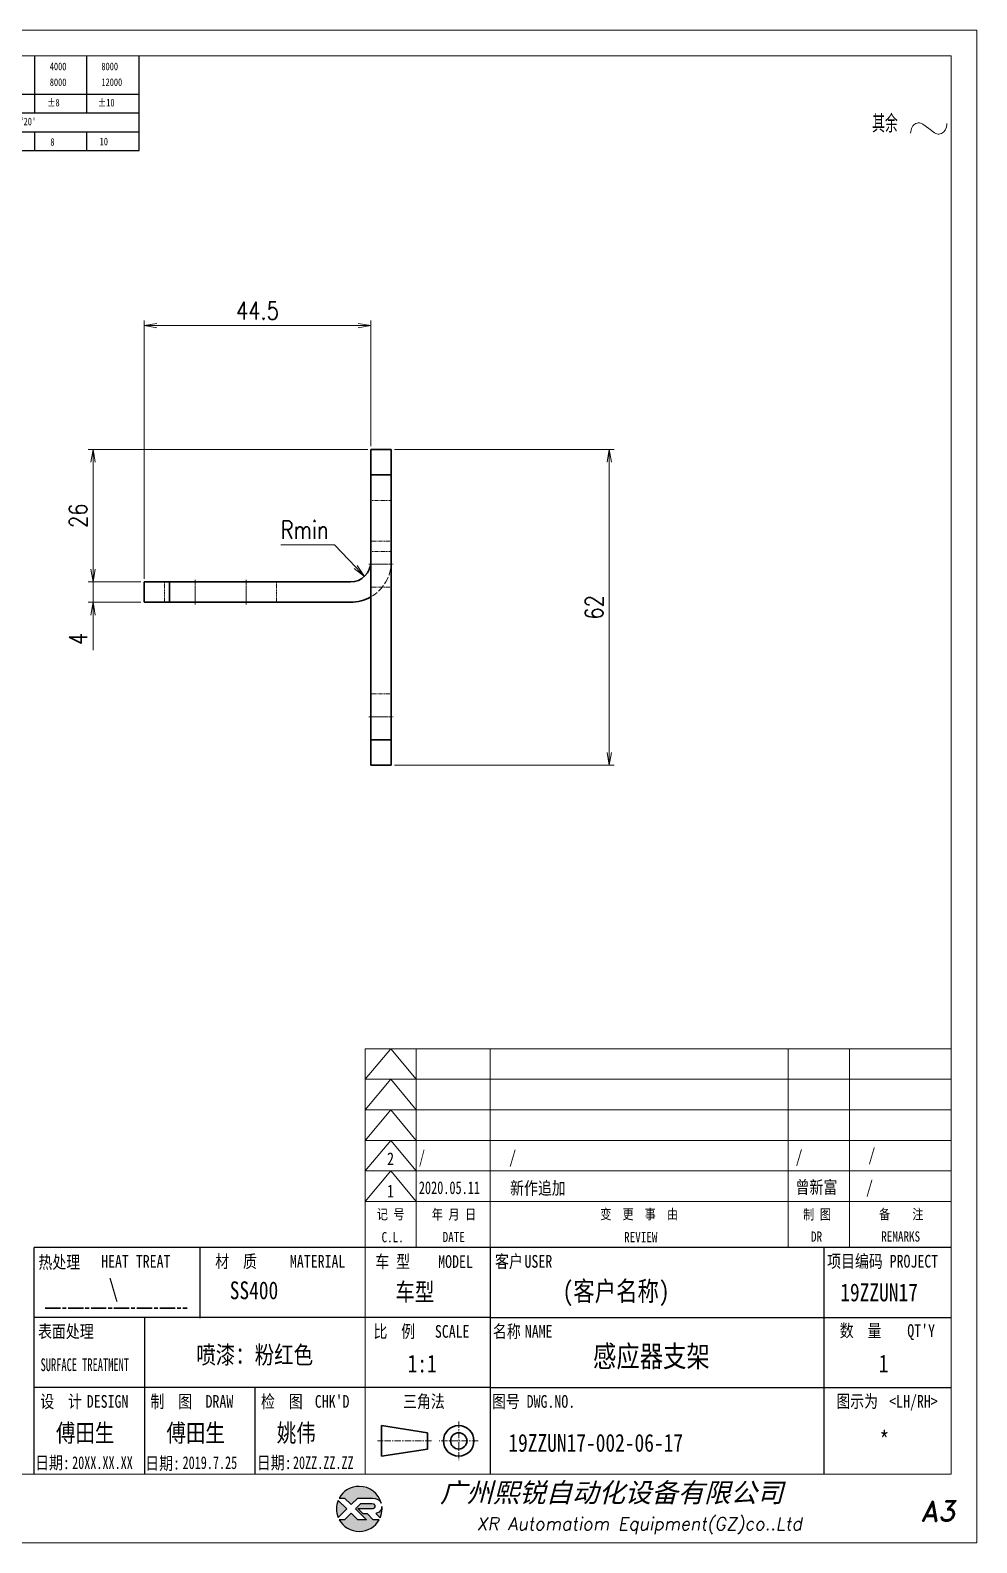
# Model space of a CAD drawing. Header units: millimetres. Extents: x 53130 to 124945, y -23470 to -1811.
# Drawn here: x 55950.3 to 56136.1, y -2526.1 to -2229.1 of the extents above; entities that cross this region are included whole.
import ezdxf
from ezdxf.enums import TextEntityAlignment as Align

# ---------------------------------------------------------------- set-up
doc = ezdxf.new("R2010")
doc.units = ezdxf.units.MM
doc.header["$LTSCALE"] = 0.5
for name, pattern in [('AM_ISO02W050x2', [3.75, 3, -0.75]), ('AM_ISO08W050x2', [9, 6, -0.75, 1.5, -0.75]), ('CENTER', [2, 1.25, -0.25, 0.25, -0.25]), ('DOT2', [0.125, 0, -0.125])]:
    doc.linetypes.add(name, pattern=pattern)
for name, color, linetype in [('DIM', 3, 'Continuous'), ('layer 1', 7, 'Continuous'), ('图\\M+19E79\\M+195B6\\M+18E9A', 7, 'Continuous'), ('图号', 7, 'Continuous'), ('图名', 7, 'Continuous'), ('数量', 7, 'Continuous'), ('材质', 7, 'Continuous'), ('表面处理', 7, 'Continuous'), ('车型', 7, 'Continuous')]:
    doc.layers.add(name, color=color, linetype=linetype)
for name, color, linetype, lineweight in [('中心线', 2, 'AM_ISO08W050x2', 18), ('图框', 7, 'Continuous', 18), ('标注线', 3, 'Continuous', 18), ('热处理', 7, 'Continuous', 20), ('粗实线', 7, 'Continuous', 35), ('粗点划线', 6, 'AM_ISO08W050x2', 35), ('虚线', 1, 'AM_ISO02W050x2', 18)]:
    doc.layers.add(name, color=color, linetype=linetype, lineweight=lineweight)
doc.layers.add('打印', color=7, linetype='Continuous', lineweight=15, plot=False)
doc.layers.add('打印-禁用', color=7, linetype='Continuous', lineweight=15, plot=False)
doc.styles.add('DIM', font='romans.shx', dxfattribs={"width": 0.8, "bigfont": 'bigfont.shx'})
doc.styles.add('STYLE1', font='')
doc.styles.add('国标', font='simfang.ttf', dxfattribs={"width": 0.8})
doc.styles.add('机械长仿宋', font='gbenor.shx', dxfattribs={"height": 1, "bigfont": 'gbcbig.shx'})
doc.styles.add('标题\\M+18E9A', font='romand.shx', dxfattribs={"oblique": 10, "bigfont": 'bigfont.shx'})
doc.styles.get('STYLE1').set_extended_font_data('SimSun')
doc.dimstyles.new('XR 1-1$0', dxfattribs={"dimtxt": 3.5, "dimasz": 2.5, "dimexe": 1, "dimexo": 0.625, "dimgap": 1.2, "dimtad": 1, "dimzin": 9, "dimdsep": 46, "dimtxsty": 'DIM', "dimblk": 'OPEN', "dimcen": 0, "dimclrd": 8, "dimclre": 8, "dimclrt": 2, "dimazin": 2, "dimtfac": 0.5, "dimtmove": 0, "dimatfit": 3, "dimldrblk": 'OPEN', "dimfxl": 0, "dimtolj": 2, "dimlwd": 18, "dimlwe": 18, "dimarcsym": 0})
doc.dimstyles.new('XR 1-1$4', dxfattribs={"dimtxt": 3.5, "dimasz": 2.5, "dimexe": 1, "dimexo": 0.625, "dimgap": 1.2, "dimtad": 1, "dimtoh": 1, "dimdsep": 46, "dimtxsty": 'DIM', "dimblk": 'OPEN', "dimcen": 0, "dimclrd": 8, "dimclre": 8, "dimclrt": 2, "dimazin": 2, "dimtfac": 0.5, "dimtofl": 0, "dimtmove": 0, "dimatfit": 3, "dimldrblk": 'OPEN', "dimfxl": 0, "dimtolj": 2, "dimlwd": 18, "dimlwe": 18, "dimarcsym": 0})

# ---------------------------------------------------------------- blocks, each defined once
blk = doc.blocks.new('XR')
at = {"true_color": 0xfc8000}
h = blk.add_hatch(color=30, dxfattribs=at)
h.set_gradient(color1=(252, 128, 0), rotation=240, one_color=1, tint=1, name='INVCURVED')
edge = h.paths.add_edge_path()
edge.add_spline(control_points=[(-434.18, -5928.47), (-433.9, -5928.74), (-433.63, -5929.01), (-433.63, -5929.01), (-433.63, -5929.01), (-433.63, -5929.01), (-433.36, -5928.74), (-433.09, -5928.47)], knot_values=[0.5625, 0.5625, 0.5625, 0.5625, 0.625, 0.625, 0.625, 0.625, 0.6875, 0.6875, 0.6875, 0.6875], degree=3, periodic=0)
edge.add_spline(control_points=[(-433.09, -5928.47), (-432.82, -5928.2), (-432.54, -5927.93), (-432.54, -5927.93), (-432.54, -5927.93), (-432.54, -5927.93), (-432.04, -5927.93), (-431.53, -5927.93)], knot_values=[0.4375, 0.4375, 0.4375, 0.4375, 0.5, 0.5, 0.5, 0.5, 0.5625, 0.5625, 0.5625, 0.5625], degree=3, periodic=0)
edge.add_spline(control_points=[(-431.53, -5927.93), (-431.03, -5927.93), (-430.52, -5927.93), (-430.52, -5927.93), (-430.52, -5927.93), (-430, -5927.93), (-429.43, -5927.96), (-429.01, -5928.33)], knot_values=[0.25, 0.25, 0.25, 0.25, 0.3125, 0.3125, 0.3125, 0.3125, 0.4375, 0.4375, 0.4375, 0.4375], degree=3, periodic=0)
edge.add_spline(control_points=[(-429.01, -5928.33), (-428.88, -5928.44), (-428.78, -5928.59), (-428.71, -5928.75)], knot_values=[0.125, 0.125, 0.125, 0.125, 0.25, 0.25, 0.25, 0.25], degree=3, periodic=0)
edge.add_spline(control_points=[(-428.71, -5928.75), (-429.13, -5927.18), (-430.58, -5926.02), (-432.31, -5926.02)], knot_values=[0, 0, 0, 0, 0.125, 0.125, 0.125, 0.125], degree=3, periodic=0)
edge.add_spline(control_points=[(-432.31, -5926.02), (-433.72, -5926.02), (-434.94, -5926.79), (-435.58, -5927.93)], knot_values=[0.875, 0.875, 0.875, 0.875, 1, 1, 1, 1], degree=3, periodic=0)
edge.add_spline(control_points=[(-435.58, -5927.93), (-435.58, -5927.93), (-434.72, -5927.93), (-434.72, -5927.93), (-434.72, -5927.93), (-434.72, -5927.93), (-434.45, -5928.2), (-434.18, -5928.47)], knot_values=[0.6875, 0.6875, 0.6875, 0.6875, 0.8125, 0.8125, 0.8125, 0.8125, 0.875, 0.875, 0.875, 0.875], degree=3, periodic=0)
edge = h.paths.add_edge_path()
edge.add_spline(control_points=[(-434.79, -5929.26), (-435.04, -5929.02), (-435.34, -5928.72), (-435.54, -5928.53)], knot_values=[0.562504, 0.562504, 0.562504, 0.562504, 0.656252, 0.656252, 0.656252, 0.656252], degree=3, periodic=0)
edge.add_spline(control_points=[(-435.54, -5928.53), (-435.67, -5928.4), (-435.76, -5928.31), (-435.76, -5928.31), (-435.76, -5928.31), (-435.94, -5928.74), (-436.03, -5929.21), (-436.03, -5929.71)], knot_values=[0.25, 0.25, 0.25, 0.25, 0.312504, 0.312504, 0.312504, 0.312504, 0.562504, 0.562504, 0.562504, 0.562504], degree=3, periodic=0)
edge.add_spline(control_points=[(-436.03, -5929.71), (-436.03, -5930.2), (-435.94, -5930.67), (-435.76, -5931.1), (-435.76, -5931.1), (-435.4, -5930.75), (-435.05, -5930.4)], knot_values=[0.874998, 0.874998, 0.874998, 0.874998, 1.124998, 1.124998, 1.124998, 1.25, 1.25, 1.25, 1.25], degree=3, periodic=0)
edge.add_spline(control_points=[(-435.05, -5930.4), (-434.7, -5930.05), (-434.34, -5929.71), (-434.34, -5929.71), (-434.34, -5929.71), (-434.34, -5929.71), (-434.34, -5929.71), (-434.34, -5929.71)], knot_values=[0.749878, 0.749878, 0.749878, 0.749878, 0.874875, 0.874875, 0.874875, 0.874875, 0.874998, 0.874998, 0.874998, 0.874998], degree=3, periodic=0)
edge.add_spline(control_points=[(-434.34, -5929.71), (-434.34, -5929.71), (-434.34, -5929.71), (-434.34, -5929.71)], knot_values=[0.749634, 0.749634, 0.749634, 0.749634, 0.749817, 0.749817, 0.749817, 0.749817], degree=3, periodic=0)
edge.add_spline(control_points=[(-434.35, -5929.7), (-434.35, -5929.7), (-434.35, -5929.7), (-434.35, -5929.7)], knot_values=[0.738281, 0.738281, 0.738281, 0.738281, 0.742188, 0.742188, 0.742188, 0.742188], degree=3, periodic=0)
edge.add_spline(control_points=[(-434.35, -5929.7), (-434.36, -5929.69), (-434.37, -5929.68), (-434.38, -5929.67)], knot_values=[0.726563, 0.726563, 0.726563, 0.726563, 0.738281, 0.738281, 0.738281, 0.738281], degree=3, periodic=0)
edge.add_spline(control_points=[(-434.38, -5929.67), (-434.38, -5929.66), (-434.39, -5929.65), (-434.4, -5929.65)], knot_values=[0.718751, 0.718751, 0.718751, 0.718751, 0.726563, 0.726563, 0.726563, 0.726563], degree=3, periodic=0)
edge.add_spline(control_points=[(-434.4, -5929.65), (-434.42, -5929.63), (-434.45, -5929.6), (-434.47, -5929.58)], knot_values=[0.703126, 0.703126, 0.703126, 0.703126, 0.718751, 0.718751, 0.718751, 0.718751], degree=3, periodic=0)
edge.add_spline(control_points=[(-434.47, -5929.58), (-434.5, -5929.55), (-434.53, -5929.52), (-434.56, -5929.49)], knot_values=[0.687501, 0.687501, 0.687501, 0.687501, 0.703126, 0.703126, 0.703126, 0.703126], degree=3, periodic=0)
edge.add_spline(control_points=[(-434.56, -5929.49), (-434.63, -5929.42), (-434.71, -5929.35), (-434.79, -5929.26)], knot_values=[0.656252, 0.656252, 0.656252, 0.656252, 0.687501, 0.687501, 0.687501, 0.687501], degree=3, periodic=0)
at = {"true_color": 0x0348ff}
h = blk.add_hatch(color=160, dxfattribs=at)
h.set_gradient(color1=(3, 72, 255), color2=(0, 41, 153), one_color=1, tint=0.3, name='HEMISPHERICAL')
edge = h.paths.add_edge_path()
edge.add_spline(control_points=[(-432.54, -5929.67), (-432.26, -5929.95), (-431.94, -5930.23), (-431.66, -5930.51), (-431.66, -5930.51), (-431.66, -5930.51), (-431.66, -5930.51), (-431.66, -5930.51)], knot_values=[0.736842, 0.736842, 0.736842, 0.736842, 0.789474, 0.789474, 0.789474, 0.789474, 0.802633, 0.802633, 0.802633, 0.802633], degree=3, periodic=0)
edge.add_spline(control_points=[(-431.66, -5930.51), (-431.65, -5930.51), (-431.65, -5930.52), (-431.65, -5930.52)], knot_values=[0.802633, 0.802633, 0.802633, 0.802633, 0.815791, 0.815791, 0.815791, 0.815791], degree=3, periodic=0)
edge.add_spline(control_points=[(-431.65, -5930.52), (-431.64, -5930.53), (-431.64, -5930.53), (-431.64, -5930.53)], knot_values=[0.815791, 0.815791, 0.815791, 0.815791, 0.82237, 0.82237, 0.82237, 0.82237], degree=3, periodic=0)
edge.add_spline(control_points=[(-431.64, -5930.53), (-431.64, -5930.53), (-431.64, -5930.53), (-431.63, -5930.54)], knot_values=[0.82237, 0.82237, 0.82237, 0.82237, 0.828949, 0.828949, 0.828949, 0.828949], degree=3, periodic=0)
edge.add_spline(control_points=[(-431.63, -5930.54), (-431.63, -5930.54), (-431.63, -5930.54), (-431.63, -5930.54), (-431.63, -5930.54), (-431.63, -5930.54), (-431.59, -5930.54), (-431.52, -5930.54)], knot_values=[0.841901, 0.841901, 0.841901, 0.841901, 0.842105, 0.842105, 0.842105, 0.842105, 0.855264, 0.855264, 0.855264, 0.855264], degree=3, periodic=0)
edge.add_spline(control_points=[(-431.52, -5930.54), (-431.46, -5930.54), (-431.38, -5930.54), (-431.3, -5930.54)], knot_values=[0.855264, 0.855264, 0.855264, 0.855264, 0.868422, 0.868422, 0.868422, 0.868422], degree=3, periodic=0)
edge.add_spline(control_points=[(-431.3, -5930.54), (-431.26, -5930.54), (-431.22, -5930.54), (-431.18, -5930.54)], knot_values=[0.868422, 0.868422, 0.868422, 0.868422, 0.875, 0.875, 0.875, 0.875], degree=3, periodic=0)
edge.add_spline(control_points=[(-431.18, -5930.54), (-431.14, -5930.54), (-431.1, -5930.54), (-431.07, -5930.54)], knot_values=[0.875, 0.875, 0.875, 0.875, 0.881579, 0.881579, 0.881579, 0.881579], degree=3, periodic=0)
edge.add_spline(control_points=[(-431.07, -5930.54), (-431.05, -5930.54), (-431.04, -5930.54), (-431.03, -5930.54)], knot_values=[0.881579, 0.881579, 0.881579, 0.881579, 0.884869, 0.884869, 0.884869, 0.884869], degree=3, periodic=0)
edge.add_spline(control_points=[(-431.03, -5930.54), (-431.02, -5930.54), (-431, -5930.54), (-431, -5930.54)], knot_values=[0.884869, 0.884869, 0.884869, 0.884869, 0.888158, 0.888158, 0.888158, 0.888158], degree=3, periodic=0)
edge.add_spline(control_points=[(-431, -5930.54), (-430.99, -5930.54), (-430.99, -5930.54), (-430.98, -5930.54)], knot_values=[0.888158, 0.888158, 0.888158, 0.888158, 0.889803, 0.889803, 0.889803, 0.889803], degree=3, periodic=0)
edge.add_spline(control_points=[(-430.98, -5930.54), (-430.98, -5930.54), (-430.98, -5930.54), (-430.97, -5930.54)], knot_values=[0.889803, 0.889803, 0.889803, 0.889803, 0.891447, 0.891447, 0.891447, 0.891447], degree=3, periodic=0)
edge.add_spline(control_points=[(-430.97, -5930.54), (-430.97, -5930.54), (-430.97, -5930.54), (-430.97, -5930.54)], knot_values=[0.891447, 0.891447, 0.891447, 0.891447, 0.89227, 0.89227, 0.89227, 0.89227], degree=3, periodic=0)
edge.add_spline(control_points=[(-430.97, -5930.54), (-430.97, -5930.54), (-430.97, -5930.54), (-430.97, -5930.54)], knot_values=[0.89227, 0.89227, 0.89227, 0.89227, 0.893092, 0.893092, 0.893092, 0.893092], degree=3, periodic=0)
edge.add_spline(control_points=[(-430.97, -5930.54), (-430.97, -5930.54), (-430.97, -5930.54), (-430.97, -5930.54)], knot_values=[0.893092, 0.893092, 0.893092, 0.893092, 0.893503, 0.893503, 0.893503, 0.893503], degree=3, periodic=0)
edge.add_spline(control_points=[(-430.97, -5930.54), (-430.97, -5930.54), (-430.97, -5930.54), (-430.97, -5930.54)], knot_values=[0.893503, 0.893503, 0.893503, 0.893503, 0.893914, 0.893914, 0.893914, 0.893914], degree=3, periodic=0)
edge.add_spline(control_points=[(-430.97, -5930.54), (-430.97, -5930.54), (-430.97, -5930.54), (-430.97, -5930.54)], knot_values=[0.893914, 0.893914, 0.893914, 0.893914, 0.89412, 0.89412, 0.89412, 0.89412], degree=3, periodic=0)
edge.add_spline(control_points=[(-430.97, -5930.54), (-430.97, -5930.54), (-430.97, -5930.54), (-430.97, -5930.54)], knot_values=[0.89412, 0.89412, 0.89412, 0.89412, 0.894326, 0.894326, 0.894326, 0.894326], degree=3, periodic=0)
edge.add_spline(control_points=[(-430.97, -5930.54), (-430.97, -5930.54), (-430.97, -5930.54), (-430.97, -5930.54)], knot_values=[0.894428, 0.894428, 0.894428, 0.894428, 0.894531, 0.894531, 0.894531, 0.894531], degree=3, periodic=0)
edge.add_spline(control_points=[(-430.97, -5930.54), (-430.97, -5930.54), (-430.97, -5930.54), (-430.97, -5930.54)], knot_values=[0.894531, 0.894531, 0.894531, 0.894531, 0.894583, 0.894583, 0.894583, 0.894583], degree=3, periodic=0)
edge.add_spline(control_points=[(-430.97, -5930.54), (-430.97, -5930.54), (-430.97, -5930.54), (-430.97, -5930.54), (-430.97, -5930.54), (-430.97, -5930.54), (-430.73, -5930.78), (-430.49, -5931.01)], knot_values=[0.894685, 0.894685, 0.894685, 0.894685, 0.894737, 0.894737, 0.894737, 0.894737, 0.921052, 0.921052, 0.921052, 0.921052], degree=3, periodic=0)
edge.add_spline(control_points=[(-430.49, -5931.01), (-430.26, -5931.24), (-430.02, -5931.48), (-430.02, -5931.48)], knot_values=[0.921052, 0.921052, 0.921052, 0.921052, 0.947368, 0.947368, 0.947368, 0.947368], degree=3, periodic=0)
edge.add_spline(control_points=[(-430.02, -5931.48), (-430.02, -5931.48), (-430.02, -5931.48), (-430.02, -5931.48)], knot_values=[0.947522, 0.947522, 0.947522, 0.947522, 0.947573, 0.947573, 0.947573, 0.947573], degree=3, periodic=0)
edge.add_spline(control_points=[(-430.02, -5931.48), (-430.02, -5931.48), (-430.02, -5931.48), (-430.02, -5931.48)], knot_values=[0.947573, 0.947573, 0.947573, 0.947573, 0.947676, 0.947676, 0.947676, 0.947676], degree=3, periodic=0)
edge.add_spline(control_points=[(-430.02, -5931.48), (-430.02, -5931.48), (-430.02, -5931.48), (-430.02, -5931.48)], knot_values=[0.947676, 0.947676, 0.947676, 0.947676, 0.947779, 0.947779, 0.947779, 0.947779], degree=3, periodic=0)
edge.add_spline(control_points=[(-430.02, -5931.48), (-430.02, -5931.48), (-430.02, -5931.48), (-430.02, -5931.48)], knot_values=[0.947779, 0.947779, 0.947779, 0.947779, 0.947984, 0.947984, 0.947984, 0.947984], degree=3, periodic=0)
edge.add_spline(control_points=[(-430.02, -5931.48), (-430.02, -5931.48), (-430.02, -5931.48), (-430.02, -5931.48)], knot_values=[0.947984, 0.947984, 0.947984, 0.947984, 0.94819, 0.94819, 0.94819, 0.94819], degree=3, periodic=0)
edge.add_spline(control_points=[(-430.02, -5931.48), (-430.02, -5931.48), (-430.02, -5931.48), (-430.02, -5931.48)], knot_values=[0.94819, 0.94819, 0.94819, 0.94819, 0.948601, 0.948601, 0.948601, 0.948601], degree=3, periodic=0)
edge.add_spline(control_points=[(-430.02, -5931.48), (-430.02, -5931.48), (-430.02, -5931.48), (-430.02, -5931.48)], knot_values=[0.948601, 0.948601, 0.948601, 0.948601, 0.949012, 0.949012, 0.949012, 0.949012], degree=3, periodic=0)
edge.add_spline(control_points=[(-430.02, -5931.48), (-430.02, -5931.48), (-430.01, -5931.48), (-430.01, -5931.48)], knot_values=[0.949012, 0.949012, 0.949012, 0.949012, 0.949834, 0.949834, 0.949834, 0.949834], degree=3, periodic=0)
edge.add_spline(control_points=[(-430.01, -5931.48), (-430.01, -5931.48), (-430.01, -5931.48), (-430.01, -5931.48)], knot_values=[0.949834, 0.949834, 0.949834, 0.949834, 0.950657, 0.950657, 0.950657, 0.950657], degree=3, periodic=0)
edge.add_spline(control_points=[(-430.01, -5931.48), (-430.01, -5931.48), (-430, -5931.48), (-430, -5931.48)], knot_values=[0.950657, 0.950657, 0.950657, 0.950657, 0.952301, 0.952301, 0.952301, 0.952301], degree=3, periodic=0)
edge.add_spline(control_points=[(-430, -5931.48), (-429.99, -5931.48), (-429.98, -5931.48), (-429.98, -5931.48)], knot_values=[0.952301, 0.952301, 0.952301, 0.952301, 0.953946, 0.953946, 0.953946, 0.953946], degree=3, periodic=0)
edge.add_spline(control_points=[(-429.98, -5931.48), (-429.96, -5931.48), (-429.95, -5931.48), (-429.93, -5931.48)], knot_values=[0.953946, 0.953946, 0.953946, 0.953946, 0.957236, 0.957236, 0.957236, 0.957236], degree=3, periodic=0)
edge.add_spline(control_points=[(-429.93, -5931.48), (-429.91, -5931.48), (-429.89, -5931.48), (-429.87, -5931.48)], knot_values=[0.957236, 0.957236, 0.957236, 0.957236, 0.960525, 0.960525, 0.960525, 0.960525], degree=3, periodic=0)
edge.add_spline(control_points=[(-429.87, -5931.48), (-429.82, -5931.48), (-429.77, -5931.48), (-429.71, -5931.48)], knot_values=[0.960525, 0.960525, 0.960525, 0.960525, 0.967104, 0.967104, 0.967104, 0.967104], degree=3, periodic=0)
edge.add_spline(control_points=[(-429.71, -5931.48), (-429.65, -5931.48), (-429.59, -5931.48), (-429.53, -5931.48)], knot_values=[0.967104, 0.967104, 0.967104, 0.967104, 0.973683, 0.973683, 0.973683, 0.973683], degree=3, periodic=0)
edge.add_spline(control_points=[(-429.53, -5931.48), (-429.41, -5931.48), (-429.29, -5931.48), (-429.19, -5931.48)], knot_values=[0.973683, 0.973683, 0.973683, 0.973683, 0.98684, 0.98684, 0.98684, 0.98684], degree=3, periodic=0)
edge.add_spline(control_points=[(-429.19, -5931.48), (-429.1, -5931.48), (-429.04, -5931.48), (-429.04, -5931.48), (-429.67, -5932.62), (-430.9, -5933.39), (-432.31, -5933.39)], knot_values=[0.98684, 0.98684, 0.98684, 0.98684, 1, 1, 1, 1.052632, 1.052632, 1.052632, 1.052632], degree=3, periodic=0)
edge.add_spline(control_points=[(-432.31, -5933.39), (-433.72, -5933.39), (-434.94, -5932.62), (-435.58, -5931.48), (-435.58, -5931.48), (-435.58, -5931.48), (-435.36, -5931.48), (-435.15, -5931.48)], knot_values=[0.052632, 0.052632, 0.052632, 0.052632, 0.105263, 0.105263, 0.105263, 0.105263, 0.131579, 0.131579, 0.131579, 0.131579], degree=3, periodic=0)
edge.add_spline(control_points=[(-435.15, -5931.48), (-434.93, -5931.48), (-434.72, -5931.48), (-434.72, -5931.48), (-434.72, -5931.48), (-434.72, -5931.48), (-434.45, -5931.21), (-434.18, -5930.94)], knot_values=[0.131579, 0.131579, 0.131579, 0.131579, 0.157895, 0.157895, 0.157895, 0.157895, 0.184211, 0.184211, 0.184211, 0.184211], degree=3, periodic=0)
edge.add_spline(control_points=[(-434.18, -5930.94), (-433.9, -5930.67), (-433.63, -5930.4), (-433.63, -5930.4), (-433.63, -5930.4), (-433.63, -5930.4), (-433.36, -5930.67), (-433.09, -5930.94)], knot_values=[0.184211, 0.184211, 0.184211, 0.184211, 0.210526, 0.210526, 0.210526, 0.210526, 0.236842, 0.236842, 0.236842, 0.236842], degree=3, periodic=0)
edge.add_spline(control_points=[(-433.09, -5930.94), (-432.82, -5931.21), (-432.54, -5931.48), (-432.54, -5931.48), (-432.54, -5931.48), (-432.54, -5931.48), (-432.19, -5931.48), (-431.83, -5931.48)], knot_values=[0.236842, 0.236842, 0.236842, 0.236842, 0.263158, 0.263158, 0.263158, 0.263158, 0.289474, 0.289474, 0.289474, 0.289474], degree=3, periodic=0)
edge.add_spline(control_points=[(-431.83, -5931.48), (-431.48, -5931.48), (-431.12, -5931.48), (-431.12, -5931.48), (-431.12, -5931.48), (-431.12, -5931.48), (-431.57, -5931.03), (-432.02, -5930.59)], knot_values=[0.289474, 0.289474, 0.289474, 0.289474, 0.315789, 0.315789, 0.315789, 0.315789, 0.342105, 0.342105, 0.342105, 0.342105], degree=3, periodic=0)
edge.add_spline(control_points=[(-432.02, -5930.59), (-432.47, -5930.15), (-432.92, -5929.71), (-432.92, -5929.71), (-432.92, -5929.71), (-432.92, -5929.71), (-432.71, -5929.5), (-432.5, -5929.29)], knot_values=[0.342105, 0.342105, 0.342105, 0.342105, 0.368421, 0.368421, 0.368421, 0.368421, 0.394737, 0.394737, 0.394737, 0.394737], degree=3, periodic=0)
edge.add_spline(control_points=[(-432.5, -5929.29), (-432.3, -5929.09), (-432.09, -5928.88), (-432.09, -5928.88)], knot_values=[0.394737, 0.394737, 0.394737, 0.394737, 0.421053, 0.421053, 0.421053, 0.421053], degree=3, periodic=0)
edge.add_spline(control_points=[(-432.09, -5928.88), (-432.09, -5928.88), (-432.06, -5928.86), (-432.06, -5928.86)], knot_values=[0.421053, 0.421053, 0.421053, 0.421053, 0.473684, 0.473684, 0.473684, 0.473684], degree=3, periodic=0)
edge.add_spline(control_points=[(-432.06, -5928.86), (-432.06, -5928.86), (-432.06, -5928.86), (-432.06, -5928.86), (-432.06, -5928.86), (-432.06, -5928.86), (-430.4, -5928.86), (-430.26, -5928.86)], knot_values=[0.473684, 0.473684, 0.473684, 0.473684, 0.473684, 0.473684, 0.473684, 0.473684, 0.526316, 0.526316, 0.526316, 0.526316], degree=3, periodic=0)
edge.add_spline(control_points=[(-430.26, -5928.86), (-429.54, -5928.86), (-429.62, -5929.4), (-429.83, -5929.55)], knot_values=[0.526316, 0.526316, 0.526316, 0.526316, 0.578947, 0.578947, 0.578947, 0.578947], degree=3, periodic=0)
edge.add_spline(control_points=[(-429.83, -5929.55), (-429.94, -5929.62), (-430.08, -5929.65), (-430.26, -5929.65), (-430.26, -5929.65), (-430.26, -5929.65), (-430.48, -5929.65), (-430.71, -5929.66)], knot_values=[0.578947, 0.578947, 0.578947, 0.578947, 0.631579, 0.631579, 0.631579, 0.631579, 0.657895, 0.657895, 0.657895, 0.657895], degree=3, periodic=0)
edge.add_spline(control_points=[(-430.71, -5929.66), (-430.93, -5929.66), (-431.15, -5929.67), (-431.15, -5929.67), (-431.15, -5929.67), (-431.15, -5929.67), (-432.54, -5929.67), (-432.54, -5929.67)], knot_values=[0.657895, 0.657895, 0.657895, 0.657895, 0.684211, 0.684211, 0.684211, 0.684211, 0.736842, 0.736842, 0.736842, 0.736842], degree=3, periodic=0)
edge = h.paths.add_edge_path()
edge.add_spline(control_points=[(-428.6, -5929.32), (-428.61, -5929.67), (-428.76, -5930), (-429.06, -5930.22)], knot_values=[0.8, 0.8, 0.8, 0.8, 1, 1, 1, 1], degree=3, periodic=0)
edge.add_spline(control_points=[(-429.06, -5930.22), (-429.22, -5930.34), (-429.41, -5930.43), (-429.61, -5930.48)], knot_values=[0.6, 0.6, 0.6, 0.6, 0.8, 0.8, 0.8, 0.8], degree=3, periodic=0)
edge.add_spline(control_points=[(-429.61, -5930.48), (-429.61, -5930.48), (-428.9, -5931.19), (-428.9, -5931.19), (-428.9, -5931.19), (-428.69, -5930.73), (-428.58, -5930.23), (-428.58, -5929.71)], knot_values=[0.2, 0.2, 0.2, 0.2, 0.4, 0.4, 0.4, 0.4, 0.6, 0.6, 0.6, 0.6], degree=3, periodic=0)
edge.add_spline(control_points=[(-428.58, -5929.71), (-428.58, -5929.58), (-428.59, -5929.45), (-428.6, -5929.32)], knot_values=[0, 0, 0, 0, 0.2, 0.2, 0.2, 0.2], degree=3, periodic=0)
at = {"layer": 'layer 1', "color": 30}
for points, knots in [([(-432.31, -5926.02), (-430.58, -5926.02), (-429.13, -5927.18), (-428.71, -5928.75), (-428.71, -5928.75), (-428.78, -5928.59), (-428.88, -5928.44), (-429.01, -5928.33), (-429.01, -5928.33), (-429.43, -5927.96), (-430, -5927.93), (-430.52, -5927.93), (-430.52, -5927.93), (-430.52, -5927.93), (-432.54, -5927.93), (-432.54, -5927.93), (-432.54, -5927.93), (-432.54, -5927.93), (-433.63, -5929.01), (-433.63, -5929.01), (-433.63, -5929.01), (-433.63, -5929.01), (-434.72, -5927.93), (-434.72, -5927.93), (-434.72, -5927.93), (-434.72, -5927.93), (-435.58, -5927.93), (-435.58, -5927.93), (-435.58, -5927.93), (-434.94, -5926.79), (-433.72, -5926.02), (-432.31, -5926.02)], [0, 0, 0, 0, 0.125, 0.125, 0.125, 0.125, 0.25, 0.25, 0.25, 0.25, 0.375, 0.375, 0.375, 0.375, 0.5, 0.5, 0.5, 0.5, 0.625, 0.625, 0.625, 0.625, 0.75, 0.75, 0.75, 0.75, 0.875, 0.875, 0.875, 0.875, 1, 1, 1, 1]), ([(-435.76, -5931.1), (-435.94, -5930.67), (-436.03, -5930.2), (-436.03, -5929.71), (-436.03, -5929.71), (-436.03, -5929.21), (-435.94, -5928.74), (-435.76, -5928.31), (-435.76, -5928.31), (-435.76, -5928.31), (-434.34, -5929.71), (-434.34, -5929.71), (-434.34, -5929.71), (-434.34, -5929.71), (-435.76, -5931.1), (-435.76, -5931.1)], [0, 0, 0, 0, 0.25, 0.25, 0.25, 0.25, 0.5, 0.5, 0.5, 0.5, 0.75, 0.75, 0.75, 0.75, 1, 1, 1, 1])]:
    blk.add_open_spline(points, degree=3, knots=knots, dxfattribs=at)
at = {"layer": 'layer 1', "color": 154}
for points, knots in [([(-429.04, -5931.48), (-429.67, -5932.62), (-430.9, -5933.39), (-432.31, -5933.39), (-432.31, -5933.39), (-433.72, -5933.39), (-434.94, -5932.62), (-435.58, -5931.48), (-435.58, -5931.48), (-435.58, -5931.48), (-434.72, -5931.48), (-434.72, -5931.48), (-434.72, -5931.48), (-434.72, -5931.48), (-433.63, -5930.4), (-433.63, -5930.4), (-433.63, -5930.4), (-433.63, -5930.4), (-432.54, -5931.48), (-432.54, -5931.48), (-432.54, -5931.48), (-432.54, -5931.48), (-431.12, -5931.48), (-431.12, -5931.48), (-431.12, -5931.48), (-431.12, -5931.48), (-432.92, -5929.71), (-432.92, -5929.71), (-432.92, -5929.71), (-432.92, -5929.71), (-432.09, -5928.88), (-432.09, -5928.88), (-432.09, -5928.88), (-432.09, -5928.88), (-432.06, -5928.86), (-432.06, -5928.86), (-432.06, -5928.86), (-432.06, -5928.86), (-430.4, -5928.86), (-430.26, -5928.86), (-430.26, -5928.86), (-429.54, -5928.86), (-429.62, -5929.4), (-429.83, -5929.55), (-429.83, -5929.55), (-429.94, -5929.62), (-430.08, -5929.65), (-430.26, -5929.65), (-430.26, -5929.65), (-430.26, -5929.65), (-431.15, -5929.67), (-431.15, -5929.67), (-431.15, -5929.67), (-431.15, -5929.67), (-432.54, -5929.67), (-432.54, -5929.67), (-432.54, -5929.67), (-432.26, -5929.95), (-431.94, -5930.23), (-431.66, -5930.51), (-431.66, -5930.51), (-431.66, -5930.51), (-431.63, -5930.54), (-431.63, -5930.54), (-431.63, -5930.54), (-431.63, -5930.54), (-430.97, -5930.54), (-430.97, -5930.54), (-430.97, -5930.54), (-430.97, -5930.54), (-430.02, -5931.48), (-430.02, -5931.48), (-430.02, -5931.48), (-430.02, -5931.48), (-429.04, -5931.48), (-429.04, -5931.48)], [0, 0, 0, 0, 0.052632, 0.052632, 0.052632, 0.052632, 0.105263, 0.105263, 0.105263, 0.105263, 0.157895, 0.157895, 0.157895, 0.157895, 0.210526, 0.210526, 0.210526, 0.210526, 0.263158, 0.263158, 0.263158, 0.263158, 0.315789, 0.315789, 0.315789, 0.315789, 0.368421, 0.368421, 0.368421, 0.368421, 0.421053, 0.421053, 0.421053, 0.421053, 0.473684, 0.473684, 0.473684, 0.473684, 0.526316, 0.526316, 0.526316, 0.526316, 0.578947, 0.578947, 0.578947, 0.578947, 0.631579, 0.631579, 0.631579, 0.631579, 0.684211, 0.684211, 0.684211, 0.684211, 0.736842, 0.736842, 0.736842, 0.736842, 0.789474, 0.789474, 0.789474, 0.789474, 0.842105, 0.842105, 0.842105, 0.842105, 0.894737, 0.894737, 0.894737, 0.894737, 0.947368, 0.947368, 0.947368, 0.947368, 1, 1, 1, 1]), ([(-428.6, -5929.32), (-428.59, -5929.45), (-428.58, -5929.58), (-428.58, -5929.71), (-428.58, -5929.71), (-428.58, -5930.23), (-428.69, -5930.73), (-428.9, -5931.19), (-428.9, -5931.19), (-428.9, -5931.19), (-429.61, -5930.48), (-429.61, -5930.48), (-429.61, -5930.48), (-429.41, -5930.43), (-429.22, -5930.34), (-429.06, -5930.22), (-429.06, -5930.22), (-428.76, -5930), (-428.61, -5929.67), (-428.6, -5929.32)], [0, 0, 0, 0, 0.2, 0.2, 0.2, 0.2, 0.4, 0.4, 0.4, 0.4, 0.6, 0.6, 0.6, 0.6, 0.8, 0.8, 0.8, 0.8, 1, 1, 1, 1])]:
    blk.add_open_spline(points, degree=3, knots=knots, dxfattribs=at)
blk = doc.blocks.new('GZDEH零件A3图框V01版')
at = {"layer": '中心线', "color": 1, "linetype": 'CENTER', "lineweight": 5, "ltscale": 2}
for p, q in [((3175.82, -1822.66), (3175.82, -1830.26)), ((3170.49, -1826.46), (3159.89, -1826.46)), ((3179.62, -1826.46), (3172.02, -1826.46))]:
    blk.add_line(p, q, dxfattribs=at)
at = {"layer": '图\\M+19E79\\M+195B6\\M+18E9A', "color": 9}
for p, q in [((3092.64, -1561.98), (3092.64, -1554.46)), ((3102.86, -1561.98), (3102.86, -1554.46)), ((3113.09, -1573.08), (3113.09, -1554.46)), ((2996.09, -1561.98), (3113.09, -1561.98)), ((3092.64, -1565.68), (3092.64, -1561.98)), ((3102.86, -1565.68), (3102.86, -1561.98)), ((2996.09, -1565.68), (3113.09, -1565.68)), ((2996.09, -1569.38), (3113.09, -1569.38)), ((3092.64, -1573.08), (3092.64, -1569.38)), ((3102.86, -1573.08), (3102.86, -1569.38)), ((2990.09, -1573.08), (3113.09, -1573.08)), ((3272.49, -1788.46), (3092.49, -1788.46)), ((3124.99, -1788.46), (3124.99, -1802.35)), ((3181.99, -1788.46), (3181.99, -1832.96)), ((3247.49, -1788.46), (3247.49, -1832.96)), ((3181.99, -1802.21), (3092.49, -1802.21)), ((3114.17, -1802.21), (3114.17, -1815.96)), ((3181.99, -1802.21), (3272.49, -1802.21)), ((3181.99, -1815.96), (3092.49, -1815.96)), ((3114.17, -1815.96), (3114.17, -1832.96)), ((3114.17, -1815.96), (3114.17, -1832.96)), ((3135.83, -1815.96), (3135.83, -1832.96)), ((3135.83, -1815.96), (3135.83, -1832.96)), ((3181.99, -1815.96), (3272.49, -1815.96))]:
    blk.add_line(p, q, dxfattribs=at)
at = {"layer": '图\\M+19E79\\M+195B6\\M+18E9A', "color": 7}
blk.add_line((3272.49, -1788.46), (3092.49, -1788.46), dxfattribs=at)
at = {"layer": '图\\M+19E79\\M+195B6\\M+18E9A', "color": 9, "linetype": 'Continuous'}
blk.add_line((3092.49, -1832.96), (3092.49, -1788.46), dxfattribs=at)
at = {"layer": '图框', "linetype": 'Continuous'}
for p, q in [((3272.49, -1554.46), (2882.49, -1554.46)), ((3272.49, -1832.96), (3272.49, -1554.46)), ((3157.49, -1749.46), (3272.49, -1749.46)), ((3157.49, -1832.96), (3157.49, -1749.46)), ((2882.49, -1832.96), (3272.49, -1832.96))]:
    blk.add_line(p, q, dxfattribs=at)
at = {"layer": '图框', "color": 9}
for p, q in [((3157.49, -1755.46), (3162.49, -1749.46)), ((3162.49, -1749.46), (3167.49, -1755.46)), ((3167.49, -1788.46), (3167.49, -1749.46)), ((3240.49, -1788.46), (3240.49, -1749.46)), ((3252.49, -1749.46), (3252.49, -1788.46)), ((3157.49, -1755.46), (3272.49, -1755.46)), ((3157.49, -1761.46), (3162.49, -1755.46)), ((3162.49, -1755.46), (3167.49, -1761.46)), ((3157.49, -1761.46), (3272.49, -1761.46)), ((3157.49, -1767.46), (3162.49, -1761.46)), ((3162.49, -1761.46), (3167.49, -1767.46)), ((3157.49, -1767.46), (3272.49, -1767.46)), ((3157.49, -1773.46), (3162.49, -1767.46)), ((3162.49, -1767.46), (3167.49, -1773.46)), ((3157.49, -1773.46), (3272.49, -1773.46)), ((3157.49, -1779.46), (3162.49, -1773.46)), ((3162.49, -1773.46), (3167.49, -1779.46)), ((3157.49, -1779.46), (3272.49, -1779.46))]:
    blk.add_line(p, q, dxfattribs=at)
at = {"layer": '图框', "color": 9, "linetype": 'Continuous'}
blk.add_line((3181.99, -1749.46), (3181.99, -1832.96), dxfattribs=at)
at = {"layer": '图框', "color": 2, "linetype": 'ByBlock', "lineweight": 35}
for p, q in [((3169.69, -1824.86), (3160.69, -1823.46)), ((3160.69, -1829.46), (3160.69, -1823.46)), ((3169.69, -1824.86), (3169.69, -1828.06)), ((3169.69, -1828.06), (3160.69, -1829.46))]:
    blk.add_line(p, q, dxfattribs=at)
for radius in [3, 1.6]:
    blk.add_circle((3175.82, -1826.46), radius, dxfattribs=at)
at = {"layer": '打印-禁用', "linetype": 'Continuous'}
for p, q in [((3277.49, -1549.46), (2857.49, -1549.46)), ((3277.49, -1846.46), (3277.49, -1549.46)), ((2857.49, -1846.46), (3277.49, -1846.46))]:
    blk.add_line(p, q, dxfattribs=at)
at = {"layer": 'DIM', "xscale": 1.199999999999818, "yscale": 1.199999999999818, "zscale": 1.199999999999818}
blk.add_blockref('XR', (3675.07, 5275.84), dxfattribs=at)
at = {"layer": '图\\M+19E79\\M+195B6\\M+18E9A', "color": 9, "style": '国标'}
for s, height, width, p in [('4000', 1.5, 0.8, (3095.57, -1557.31)), ('8000', 1.5, 0.8, (3105.7, -1557.31)), ('8000', 1.5, 0.8, (3095.57, -1560.41)), ('12000', 1.5, 0.8, (3105.7, -1560.41)), ('±8', 1.5, 0.8, (3095.06, -1564.42)), ('±10', 1.5, 0.8, (3105.02, -1564.42)), ("±0%%D20'", 1.5, 0.8, (3087.38, -1568.12)), ('8', 1.5, 0.8, (3095.68, -1572.15)), ('10', 1.5, 0.8, (3105.36, -1572.06)), ('热处理', 2.5, 0.8, (3093.35, -1792.61)), ('材  质', 2.5, 0.8, (3128.04, -1792.46)), ('项目编码 PROJECT', 2.5, 0.8, (3248.13, -1792.43)), ('表面处理', 2.5, 0.8, (3093.27, -1806.21)), ('比  例\u3000', 2.5, 0.8, (3159.1, -1806.21)), ('SCALE', 2.5, 0.8, (3171.15, -1806.21)), ('名称\u3000', 2.5, 0.8, (3182.54, -1806.21)), ('NAME', 2.5, 0.8, (3188.8, -1806.21)), ('数  量', 2.5, 0.8, (3250.61, -1806.05)), ("QT'Y ", 2.5, 0.8, (3263.86, -1806.05)), ('SURFACE TREATMENT', 2.5, 0.6, (3093.77, -1812.75)), (' DESIGN', 2.5, 0.8, (3101.47, -1819.96)), (' DRAW', 2.5, 0.8, (3124.78, -1819.96)), ("CHK'D", 2.5, 0.8, (3147.58, -1819.96)), ('三角法', 2.5, 0.8, (3164.9, -1819.96)), ('图号', 2.5, 0.8, (3182.36, -1819.96)), ('DWG.NO.', 2.5, 0.8, (3189.16, -1819.96)), ('图示为', 2.5, 0.8, (3249.94, -1819.93)), ('<LH/RH>', 2.5, 0.8, (3260.31, -1819.93))]:
    blk.add_text(s, height=height, dxfattribs=dict(at, width=width)).set_placement(p)
at = {"layer": '图\\M+19E79\\M+195B6\\M+18E9A', "color": 9, "style": '国标', "width": 0.8}
for s, p in [('HEAT TREAT', (3112.45, -1792.46)), ('MATERIAL', (3148.14, -1792.46)), ('客户', (3185.68, -1792.46)), ('USER', (3191.46, -1792.46)), ('设  计', (3097.79, -1819.96)), ('制  图', (3119.43, -1819.96)), ('检  图', (3141.11, -1819.96)), ('日期:', (3096.09, -1832)), ('日期:', (3117.71, -1832.1)), ('日期:', (3139.62, -1832))]:
    blk.add_text(s, height=2.5, dxfattribs=at).set_placement(p, align=Align.CENTER)
for s, p in [('车 型', (3162.87, -1791.2)), ('MODEL', (3175.2, -1791.24))]:
    blk.add_text(s, height=2.5, dxfattribs=at).set_placement(p, align=Align.MIDDLE)
at = {"layer": '图\\M+19E79\\M+195B6\\M+18E9A', "color": 7, "lineweight": -3, "style": 'STYLE1', "oblique": 15}
blk.add_text('广州熙锐自动化设备有限公司 ', height=3.8, dxfattribs=at).set_placement((3172.16, -1838.51))
at = {"layer": '图\\M+19E79\\M+195B6\\M+18E9A', "color": 7, "style": '标题\\M+18E9A', "oblique": 10}
for s, height, p in [('A3', 4, (3269.91, -1840.2)), ('XR Automatiom Equipment(GZ)co..Ltd', 2.5, (3211.26, -1842.9))]:
    blk.add_text(s, height=height, dxfattribs=at).set_placement(p, align=Align.MIDDLE)
at = {"layer": '图框', "color": 9, "style": '国标', "width": 0.8}
for s, p in [('记 号', (3162.47, -1782.94)), ('年 月 日', (3174.9, -1782.98)), ('变  更  事  由', (3211.24, -1782.93)), ('C.L.', (3162.86, -1787.45)), ('DATE', (3174.85, -1787.42)), ('REVIEW', (3211.55, -1787.45))]:
    blk.add_text(s, height=2, dxfattribs=at).set_placement(p, align=Align.CENTER)
for s, p in [('制 图', (3246.15, -1781.95)), ('备    注', (3262.68, -1781.92)), ('DR', (3246.06, -1786.34)), ('REMARKS', (3262.57, -1786.32))]:
    blk.add_text(s, height=2, dxfattribs=at).set_placement(p, align=Align.MIDDLE)
blk = doc.blocks.new('DEH A3')
at = {"layer": '图框'}
blk.add_blockref('GZDEH零件A3图框V01版', (-2857.49, 1846.46), dxfattribs=at)
blk = doc.blocks.new('其余不去材料')
at = {"layer": '标注线', "color": 2, "lineweight": 13}
for points in [[(0, 0.17), (0.01, 0.48), (0.07, 0.79), (0.16, 1.09), (0.28, 1.36), (0.44, 1.6), (0.62, 1.8), (0.82, 1.97), (1.04, 2.09), (1.26, 2.17), (1.49, 2.21), (1.72, 2.21), (1.94, 2.17), (2.37, 1.97), (2.41, 1.95)], [(2.41, 1.95), (3.55, 1.11), (4.7, 0.27)], [(4.7, 0.27), (4.91, 0.14), (5.14, 0.05), (5.37, 0), (5.6, 0), (5.82, 0.04), (6.04, 0.11), (6.45, 0.38), (6.79, 0.8), (7.02, 1.34), (7.11, 1.95), (7.11, 2.09)]]:
    blk.add_lwpolyline(points, dxfattribs=at)
at = {"layer": '标注线', "color": 7, "linetype": 'DOT2', "style": '机械长仿宋'}
blk.add_text('其余', height=3.5, dxfattribs=at).set_placement((-7.56, 0.3))
blk = doc.blocks.new('_Open')
at = {"color": 0, "linetype": 'ByBlock', "lineweight": -2}
for p, q in [((-1, 0.17), (0, 0)), ((-1, -0.17), (0, 0)), ((0, 0), (-1, 0))]:
    blk.add_line(p, q, dxfattribs=at)
blk = doc.blocks.new('*D154')
at = {"layer": 'Defpoints', "color": 0, "transparency": 16777216}
for p in [(55972.68, -2337.44), (55962.68, -2341.44), (55972.68, -2341.44)]:
    blk.add_point(p, dxfattribs=at)
at = {"layer": '标注线', "color": 8, "lineweight": 18, "transparency": 16777216}
for p, q in [((55962.68, -2334.94), (55962.68, -2332.44)), ((55972.06, -2337.44), (55961.68, -2337.44)), ((55962.68, -2337.44), (55962.68, -2341.44)), ((55972.06, -2341.44), (55961.68, -2341.44)), ((55962.68, -2343.94), (55962.68, -2350.84))]:
    blk.add_line(p, q, dxfattribs=at)
at = {"layer": '标注线', "color": 8, "lineweight": 18, "transparency": 16777216, "xscale": 2.5, "yscale": 2.5, "zscale": 2.5}
for p, rotation in [((55962.68, -2337.44), 270), ((55962.68, -2341.44), 90)]:
    blk.add_blockref('_Open', p, dxfattribs=dict(at, rotation=rotation))
at = {"layer": '标注线', "color": 2, "transparency": 16777216, "insert": (55959.73, -2348.64), "char_height": 3.5, "attachment_point": 5, "rotation": 90, "style": 'DIM'}
blk.add_mtext('\\A2;4', dxfattribs=at)
blk = doc.blocks.new('*D155')
at = {"layer": 'Defpoints', "color": 0, "transparency": 16777216}
for p in [(55962.68, -2311.44), (56017.18, -2311.44), (55972.68, -2337.44)]:
    blk.add_point(p, dxfattribs=at)
at = {"layer": '标注线', "color": 8, "lineweight": 18, "transparency": 16777216}
for p, q in [((56016.56, -2311.44), (55961.68, -2311.44)), ((55962.68, -2334.94), (55962.68, -2313.94)), ((55972.06, -2337.44), (55961.68, -2337.44))]:
    blk.add_line(p, q, dxfattribs=at)
at = {"layer": '标注线', "color": 8, "lineweight": 18, "transparency": 16777216, "xscale": 2.5, "yscale": 2.5, "zscale": 2.5}
for p, rotation in [((55962.68, -2311.44), 90), ((55962.68, -2337.44), 270)]:
    blk.add_blockref('_Open', p, dxfattribs=dict(at, rotation=rotation))
at = {"layer": '标注线', "color": 2, "transparency": 16777216, "insert": (55959.73, -2324.44), "char_height": 3.5, "attachment_point": 5, "rotation": 90, "style": 'DIM'}
blk.add_mtext('\\A2;26', dxfattribs=at)
blk = doc.blocks.new('*D156')
at = {"layer": 'Defpoints', "color": 0, "transparency": 16777216}
for p in [(56017.18, -2287.11), (56017.18, -2311.44), (55972.68, -2337.44)]:
    blk.add_point(p, dxfattribs=at)
at = {"layer": '标注线', "color": 8, "lineweight": 18, "transparency": 16777216}
for p, q in [((55972.68, -2336.81), (55972.68, -2286.11)), ((56017.18, -2310.81), (56017.18, -2286.11)), ((55975.18, -2287.11), (56014.68, -2287.11))]:
    blk.add_line(p, q, dxfattribs=at)
at = {"layer": '标注线', "color": 8, "lineweight": 18, "transparency": 16777216, "xscale": 2.5, "yscale": 2.5, "zscale": 2.5, "rotation": 180}
blk.add_blockref('_Open', (55972.68, -2287.11), dxfattribs=at)
at = {"layer": '标注线', "color": 8, "lineweight": 18, "transparency": 16777216, "xscale": 2.5, "yscale": 2.5, "zscale": 2.5}
blk.add_blockref('_Open', (56017.18, -2287.11), dxfattribs=at)
at = {"layer": '标注线', "color": 2, "transparency": 16777216, "insert": (55994.93, -2284.16), "char_height": 3.5, "attachment_point": 5, "style": 'DIM'}
blk.add_mtext('\\A2;44.5', dxfattribs=at)
blk = doc.blocks.new('*D157')
at = {"layer": 'Defpoints', "color": 0, "transparency": 16777216}
for p in [(56021.18, -2311.44), (56063.96, -2311.44), (56021.18, -2373.44)]:
    blk.add_point(p, dxfattribs=at)
at = {"layer": '标注线', "color": 8, "lineweight": 18, "transparency": 16777216}
for p, q in [((56021.81, -2311.44), (56064.96, -2311.44)), ((56063.96, -2370.94), (56063.96, -2313.94)), ((56021.81, -2373.44), (56064.96, -2373.44))]:
    blk.add_line(p, q, dxfattribs=at)
at = {"layer": '标注线', "color": 8, "lineweight": 18, "transparency": 16777216, "xscale": 2.5, "yscale": 2.5, "zscale": 2.5}
for p, rotation in [((56063.96, -2311.44), 90), ((56063.96, -2373.44), 270)]:
    blk.add_blockref('_Open', p, dxfattribs=dict(at, rotation=rotation))
at = {"layer": '标注线', "color": 2, "transparency": 16777216, "insert": (56061.01, -2342.44), "char_height": 3.5, "attachment_point": 5, "rotation": 90, "style": 'DIM'}
blk.add_mtext('\\A2;62', dxfattribs=at)
blk = doc.blocks.new('*D158')
at = {"layer": 'Defpoints', "color": 0, "transparency": 16777216}
for p in [(56013.18, -2333.44), (56015.94, -2336.34)]:
    blk.add_point(p, dxfattribs=at)
at = {"layer": '标注线', "color": 8, "lineweight": 18, "transparency": 16777216}
for p, q in [((55999.52, -2330.15), (56010.06, -2330.15)), ((56010.06, -2330.15), (56014.22, -2334.52))]:
    blk.add_line(p, q, dxfattribs=at)
at = {"layer": '标注线', "color": 8, "lineweight": 18, "transparency": 16777216, "xscale": 2.5, "yscale": 2.5, "zscale": 2.5, "rotation": 313.5579171369928}
blk.add_blockref('_Open', (56015.94, -2336.34), dxfattribs=at)
at = {"layer": '标注线', "color": 2, "transparency": 16777216, "insert": (56004.19, -2327.2), "char_height": 3.5, "attachment_point": 5, "style": 'DIM'}
blk.add_mtext('\\A2;\\A2;Rmin', dxfattribs=at)

msp = doc.modelspace()

# ---------------------------------------------------------------- linework, layer by layer
at = {"layer": '中心线', "ltscale": 0.119995}
for p, q in [((56016.782, -2333.937), (56021.582, -2333.937)), ((56016.782, -2363.937), (56021.582, -2363.937))]:
    msp.add_line(p, q, dxfattribs=at)
at = {"layer": '中心线', "ltscale": 0.120001}
for p, q in [((55982.682, -2341.837), (55982.682, -2337.037)), ((55992.682, -2341.837), (55992.682, -2337.037))]:
    msp.add_line(p, q, dxfattribs=at)
at = {"layer": '打印'}
msp.add_lwpolyline([(55716.088, -2229.107), (56136.088, -2229.107), (56136.088, -2526.107), (55716.088, -2526.107)], close=True, dxfattribs=at)
at = {"layer": '粗实线', "ltscale": 0.1}
for p, q in [((56017.182, -2311.437), (56021.182, -2311.437)), ((56017.182, -2316.437), (56021.182, -2316.437)), ((55972.682, -2341.437), (55972.682, -2337.437)), ((55977.682, -2341.437), (55977.682, -2337.437)), ((56017.182, -2368.437), (56021.182, -2368.437)), ((56017.182, -2373.437), (56021.182, -2373.437))]:
    msp.add_line(p, q, dxfattribs=at)
at = {"layer": '粗实线', "ltscale": 0.125}
for p, q in [((56017.182, -2316.437), (56017.182, -2311.437)), ((56021.182, -2316.437), (56021.182, -2311.437)), ((55977.682, -2337.437), (55972.682, -2337.437)), ((55977.682, -2341.437), (55972.682, -2341.437)), ((56017.182, -2368.437), (56017.182, -2373.437)), ((56021.182, -2368.437), (56021.182, -2373.437))]:
    msp.add_line(p, q, dxfattribs=at)
at = {"layer": '粗实线'}
for p, q in [((56017.182, -2368.437), (56017.182, -2316.437)), ((56021.182, -2368.437), (56021.182, -2316.437)), ((56013.182, -2337.437), (55977.682, -2337.437)), ((56013.182, -2341.437), (55977.682, -2341.437))]:
    msp.add_line(p, q, dxfattribs=at)
for radius, end in [(4, 359.74212), (8, 299.99966)]:
    msp.add_arc((56013.182, -2333.437), radius, 270, end, dxfattribs=at)
at = {"layer": '粗点划线', "linetype": 'AM_ISO08W050x2'}
msp.add_line((55953.263, -2480.035), (55981.124, -2480.035), dxfattribs=at)
at = {"layer": '虚线', "ltscale": 0.1}
for p, q in [((56017.182, -2321.437), (56021.182, -2321.437)), ((56021.182, -2329.437), (56017.182, -2329.437)), ((56017.182, -2331.437), (56021.182, -2331.437)), ((55976.682, -2341.437), (55976.682, -2337.437)), ((55977.682, -2341.437), (55977.682, -2337.437)), ((55982.682, -2337.437), (55982.682, -2341.437)), ((55982.682, -2337.437), (55982.682, -2341.437)), ((55992.682, -2337.437), (55992.682, -2341.437)), ((55992.682, -2337.437), (55992.682, -2341.437)), ((55998.682, -2341.437), (55998.682, -2337.437)), ((56021.182, -2338.437), (56017.182, -2338.437)), ((56021.182, -2359.437), (56017.182, -2359.437)), ((56021.182, -2368.437), (56017.182, -2368.437)), ((56017.182, -2368.437), (56021.182, -2368.437))]:
    msp.add_line(p, q, dxfattribs=at)
at = {"layer": '虚线'}
for radius, start in [(8, 299.99966), (4, 359.74212)]:
    msp.add_arc((56013.182, -2333.437), radius, start, 0, dxfattribs=at)

# ---------------------------------------------------------------- block references
at = {"layer": '图框'}
msp.add_blockref('DEH A3', (55716.088, -2526.107), dxfattribs=at)
at = {"layer": '标注线'}
msp.add_blockref('其余不去材料', (56123.12, -2249.495), dxfattribs=at)

# ---------------------------------------------------------------- texts
at = {"layer": '图\\M+19E79\\M+195B6\\M+18E9A', "color": 3, "style": '国标'}
for s, height, width, p in [('2', 2.5, 0.8, (56020.366, -2451.951)), ('/', 2.5, 0.705904, (56026.598, -2451.635)), ('/', 2.5, 0.8, (56044.333, -2451.635)), ('/', 2.5, 0.8, (56100.538, -2451.536)), ('/', 2.5, 0.8, (56114.833, -2451.165)), ('1', 2.5, 0.8, (56020.355, -2458.311)), ('2020.05.11', 2.5, 0.705904, (56026.598, -2457.635)), ('新作追加', 2.5, 0.8, (56044.505, -2457.72)), ('曾新富', 2.5, 0.8, (56100.538, -2457.536)), ('/', 2.5, 0.8, (56114.37, -2457.525)), ('    (客户名称)', 3.85, 0.8, (56046.433, -2478.626)), ('19ZZUN17', 3.5, 0.8, (56109.305, -2478.697)), ('1:1', 3.5, 0.8, (56024.389, -2492.674)), ('傅田生', 3.5, 0.8, (55955.386, -2506.29)), ('傅田生', 3.5, 0.8, (55977.066, -2506.29)), ('姚伟', 3.5, 0.8, (55998.726, -2506.29)), ('20XX.XX.XX', 2.5, 0.7, (55958.551, -2511.627)), ('2019.7.25', 2.5, 0.7, (55980.231, -2511.627)), ('20ZZ.ZZ.ZZ', 2.5, 0.7, (56001.891, -2511.627))]:
    msp.add_text(s, height=height, dxfattribs=dict(at, width=width)).set_placement(p)
at = {"layer": '图\\M+19E79\\M+195B6\\M+18E9A', "color": 3, "style": '国标', "width": 0.8}
msp.add_text('*', height=3.5, dxfattribs=at).set_placement((56117.96, -2507.691), align=Align.CENTER)
at = {"layer": '图号', "color": 3, "style": '国标', "width": 0.8}
msp.add_text('19ZZUN17-002-06-17', height=3.5, dxfattribs=at).set_placement((56044.168, -2508.234))
at = {"layer": '图名', "color": 3, "style": '国标', "width": 0.8}
msp.add_text('感应器支架', height=4.2, dxfattribs=at).set_placement((56072.24, -2491.593), align=Align.CENTER)
at = {"layer": '数量', "color": 3, "style": '国标', "width": 0.8}
msp.add_text('1', height=3.5, dxfattribs=at).set_placement((56117.806, -2492.659), align=Align.CENTER)
at = {"layer": '材质', "color": 3, "style": '国标', "width": 0.8}
msp.add_text('SS400', height=3.5, dxfattribs=at).set_placement((55994.246, -2478.287), align=Align.CENTER)
at = {"layer": '热处理', "color": 3, "style": '国标', "width": 0.8}
msp.add_text('\\', height=3.5, dxfattribs=at).set_placement((55966.668, -2477.911), align=Align.CENTER)
at = {"layer": '表面处理', "color": 3, "style": '国标', "width": 0.8}
msp.add_text('喷漆：粉红色', height=3.5, dxfattribs=at).set_placement((55994.388, -2490.964), align=Align.CENTER)
at = {"layer": '车型', "color": 3, "style": '国标', "width": 0.8}
msp.add_text('  车型', height=3.5, dxfattribs=at).set_placement((56018.193, -2478.611))

# ---------------------------------------------------------------- dimensions: what is measured, and where the dimension line sits
at = {"layer": '标注线', "color": 7}
dim = msp.add_linear_dim(base=(56017.182, -2287.108), p1=(55972.682, -2337.437), p2=(56017.182, -2311.437), dimstyle='XR 1-1$0', dxfattribs=at)
dim.commit()
dim.dimension.update_dxf_attribs({"geometry": '*D156', "text_midpoint": (55994.932, -2284.158)})
for base, p1, p2, picture, middle in [((55962.679, -2311.437), (55972.682, -2337.437), (56017.182, -2311.437), '*D155', (55959.729, -2324.437)), ((56063.964, -2311.437), (56021.182, -2373.437), (56021.182, -2311.437), '*D157', (56061.014, -2342.437)), ((55962.679, -2341.437), (55972.682, -2337.437), (55972.682, -2341.437), '*D154', (55959.729, -2348.637))]:
    dim = msp.add_linear_dim(base=base, p1=p1, p2=p2, angle=90, dimstyle='XR 1-1$0', dxfattribs=at)
    dim.commit()
    dim.dimension.update_dxf_attribs({"geometry": picture, "text_midpoint": middle})
dim = msp.add_radius_dim(center=(56013.182, -2333.437), mpoint=(56015.938, -2336.335), text='\\A2;Rmin', dimstyle='XR 1-1$4', override={"dimtxsty": 'DIM'}, dxfattribs=at)
dim.commit()
dim.dimension.update_dxf_attribs({"geometry": '*D158', "text_midpoint": (56004.191, -2330.151), "dimtype": 164})

doc.saveas('drawing.dxf')
